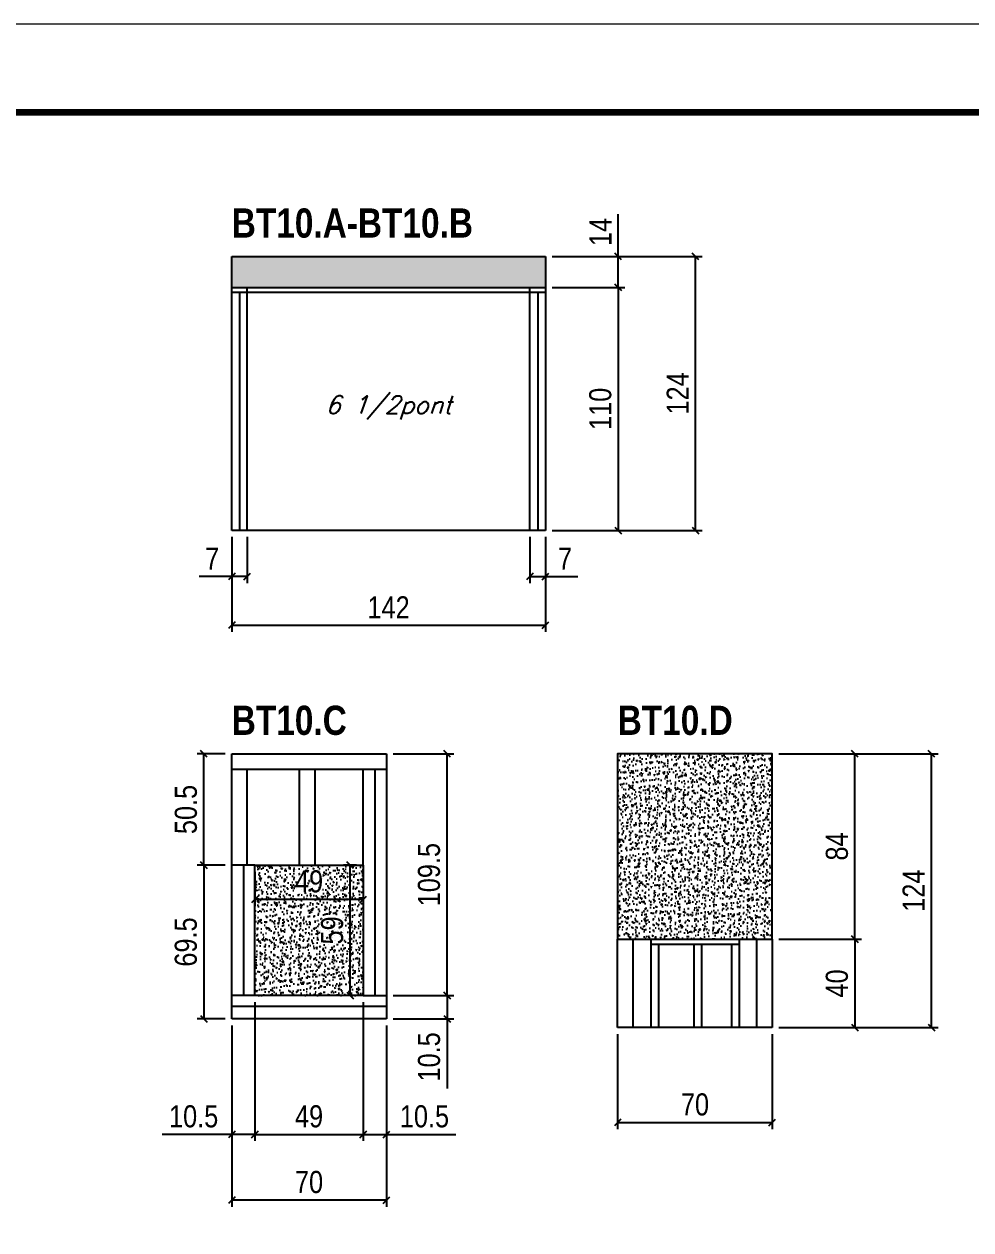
# Model space of a CAD drawing. Extents: x 13154 to 22413, y 1253 to 30260.
# Drawn here: x 16828 to 17256, y 20135 to 20681 of the extents above; entities that cross this region are included whole.
import ezdxf

# ---------------------------------------------------------------- set-up
doc = ezdxf.new("R2010")
doc.units = 0
doc.linetypes.add('DASHED', pattern=[0.75, 0.5, -0.25])
doc.linetypes.add('HIDDEN', pattern=[0.375, 0.25, -0.125])
for name, color, linetype in [('COTA', 241, 'Continuous'), ('NOMENCLATURA', 7, 'Continuous'), ('Painéis', 200, 'Continuous'), ('SARR_2.2x7', 40, 'Continuous'), ('SARR_3.5x7', 81, 'Continuous'), ('SARR_EDITAR', 141, 'Continuous'), ('texto', 7, 'Continuous')]:
    doc.layers.add(name, color=color, linetype=linetype)
doc.layers.add('Folhas', color=255, linetype='Continuous', lineweight=9)
doc.layers.add('SARRAFO DE PRESSAO', color=251, linetype='DASHED', lineweight=9)
doc.styles.add('COTA TECNICA', font='techl___.ttf', dxfattribs={"height": 10})
doc.styles.add('Romans', font='romans.shx')
doc.styles.add('TECNICA', font='techb___.ttf', dxfattribs={"height": 10})
doc.dimstyles.new('PAINEL', dxfattribs={"dimtxt": 10, "dimasz": 3, "dimexe": 3, "dimexo": 3, "dimgap": 3, "dimtad": 1, "dimdec": 1, "dimzin": 12, "dimdsep": 46, "dimtxsty": 'COTA TECNICA', "dimblk1": 'OBLIQUE', "dimblk2": 'OBLIQUE', "dimsah": 1, "dimcen": 0.9, "dimclrd": 4, "dimclre": 4, "dimclrt": 240, "dimadec": 1, "dimazin": 3, "dimtfac": 1, "dimtdec": 1, "dimtmove": 0, "dimatfit": 3, "dimfxl": 1, "dimtolj": 1, "dimtzin": 12, "dimarcsym": 0})
pattern_1 = [(50, (23.2647, 0), (5.4655401, -0.4781726), [0.5715, -6.2865]), (355, (23.2647, 0), (-1.0573026, 5.7317054), [0.4572, -5.0292175]), (100.451445, (23.72, -0.04), (4.4082374, 5.2535326), [0.4857003, -5.3427073]), (46.1842, (23.2647, 1.524), (8.1323712, -1.2612698), [0.85725, -9.42975]), (96.635558, (23.942, 1.419), (7.122124, 7.4227837), [0.7285507, -8.0140682]), (351.18415, (23.265, 1.524), (7.122124, 7.4227837), [0.685799, -7.543792]), (21, (24.0267, 1.143), (4.54843174, -3.06795595), [0.5715, -6.2865]), (326, (24.0267, 1.143), (1.8540609, 5.525639), [0.4572, -5.0292]), (71.451445, (24.4057, 0.8873), (6.4024926, 2.4576831), [0.4857003, -5.3426981]), (37.5, (23.2647, 0), (0.0926581, 2.53665117), [0, -4.96824, 0, -5.1054, 0, -5.04825]), (7.5, (23.2647, 0), (2.00458988, 3.00541724), [0, -2.91084, 0, -4.85394, 0, -1.92405]), (327.5, (21.5654, 0), (4.06771786, -0.17186232), [0, -1.905, 0, -5.9436, 0, -7.8867]), (317.5, (20.8034, 0), (4.44387544, 0.76279473), [0, -2.4765, 0, -3.94716, 0, -5.6007])]

# ---------------------------------------------------------------- blocks, each defined once
blk = doc.blocks.new('9999999999')
at = {"layer": 'Folhas'}
blk.add_lwpolyline([(98138.98, 34190.21), (99623.98, 34190.21), (99623.98, 35240.21), (98138.98, 35240.21)], close=True, dxfattribs=at)
at = {"layer": 'Folhas', "color": 30, "const_width": 3}
blk.add_lwpolyline([(98213.98, 34230.21), (99583.98, 34230.21), (99583.98, 35200.21), (98213.98, 35200.21)], close=True, dxfattribs=at)
blk = doc.blocks.new('_Oblique')
at = {"color": 0, "linetype": 'ByBlock', "lineweight": -2}
blk.add_line((-0.5, -0.5), (0.5, 0.5), dxfattribs=at)
blk = doc.blocks.new('*D3332')
at = {"layer": 'COTA', "color": 4, "linetype": 'ByBlock', "lineweight": -2, "transparency": 16777216}
for p, q in [((16921.58, 20448.42), (16921.58, 20405.5)), ((17063.58, 20448.42), (17063.58, 20405.5)), ((16921.58, 20408.5), (17063.58, 20408.5))]:
    blk.add_line(p, q, dxfattribs=at)
at = {"layer": 'Defpoints', "color": 0, "linetype": 'ByBlock', "transparency": 16777216}
for p in [(16921.58, 20451.42), (17063.58, 20451.42), (17063.58, 20408.5)]:
    blk.add_point(p, dxfattribs=at)
at = {"layer": 'COTA', "color": 4, "linetype": 'ByBlock', "lineweight": -2, "transparency": 16777216, "xscale": 3, "yscale": 3, "zscale": 3, "rotation": 180}
blk.add_blockref('_Oblique', (16921.58, 20408.5), dxfattribs=at)
at = {"layer": 'COTA', "color": 4, "linetype": 'ByBlock', "lineweight": -2, "transparency": 16777216, "xscale": 3, "yscale": 3, "zscale": 3}
blk.add_blockref('_Oblique', (17063.58, 20408.5), dxfattribs=at)
at = {"layer": 'COTA', "color": 240, "linetype": 'ByBlock', "transparency": 16777216, "insert": (16992.58, 20416.57), "char_height": 10, "attachment_point": 5, "style": 'COTA TECNICA'}
blk.add_mtext('\\A1;142', dxfattribs=at)
blk = doc.blocks.new('*D3333')
at = {"layer": 'COTA', "color": 4, "linetype": 'ByBlock', "lineweight": -2, "transparency": 16777216}
for p, q in [((17066.58, 20561.42), (17099.56, 20561.42)), ((17096.56, 20561.42), (17096.56, 20451.42)), ((17066.58, 20451.42), (17099.56, 20451.42))]:
    blk.add_line(p, q, dxfattribs=at)
at = {"layer": 'Defpoints', "color": 0, "linetype": 'ByBlock', "transparency": 16777216}
for p in [(17063.58, 20561.42), (17063.58, 20451.42), (17096.56, 20451.42)]:
    blk.add_point(p, dxfattribs=at)
at = {"layer": 'COTA', "color": 4, "linetype": 'ByBlock', "lineweight": -2, "transparency": 16777216, "xscale": 3, "yscale": 3, "zscale": 3}
for p, rotation in [((17096.56, 20561.42), 90), ((17096.56, 20451.42), 270)]:
    blk.add_blockref('_Oblique', p, dxfattribs=dict(at, rotation=rotation))
at = {"layer": 'COTA', "color": 240, "linetype": 'ByBlock', "transparency": 16777216, "insert": (17088.46, 20506.42), "char_height": 10, "attachment_point": 5, "rotation": 90, "style": 'COTA TECNICA'}
blk.add_mtext('\\A1;110', dxfattribs=at)
blk = doc.blocks.new('*D3330')
at = {"layer": 'COTA', "color": 4, "linetype": 'ByBlock', "lineweight": -2, "transparency": 16777216}
for p, q in [((16921.58, 20448.42), (16921.58, 20427.52)), ((16928.58, 20448.42), (16928.58, 20427.52)), ((16921.58, 20430.52), (16906.85, 20430.52)), ((16928.58, 20430.52), (16921.58, 20430.52))]:
    blk.add_line(p, q, dxfattribs=at)
at = {"layer": 'Defpoints', "color": 0, "linetype": 'ByBlock', "transparency": 16777216}
for p in [(16921.58, 20451.42), (16928.58, 20451.42), (16921.58, 20430.52)]:
    blk.add_point(p, dxfattribs=at)
at = {"layer": 'COTA', "color": 4, "linetype": 'ByBlock', "lineweight": -2, "transparency": 16777216, "xscale": 3, "yscale": 3, "zscale": 3, "rotation": 180}
blk.add_blockref('_Oblique', (16921.58, 20430.52), dxfattribs=at)
at = {"layer": 'COTA', "color": 4, "linetype": 'ByBlock', "lineweight": -2, "transparency": 16777216, "xscale": 3, "yscale": 3, "zscale": 3}
blk.add_blockref('_Oblique', (16928.58, 20430.52), dxfattribs=at)
at = {"layer": 'COTA', "color": 240, "linetype": 'ByBlock', "transparency": 16777216, "insert": (16912.72, 20438.59), "char_height": 10, "attachment_point": 5, "style": 'COTA TECNICA'}
blk.add_mtext('\\A1;7', dxfattribs=at)
blk = doc.blocks.new('*D3329')
at = {"layer": 'COTA', "color": 4, "linetype": 'ByBlock', "lineweight": -2, "transparency": 16777216}
for p, q in [((17056.58, 20448.42), (17056.58, 20427.52)), ((17063.58, 20448.42), (17063.58, 20427.52)), ((17056.58, 20430.52), (17063.58, 20430.52)), ((17063.58, 20430.52), (17078.32, 20430.52))]:
    blk.add_line(p, q, dxfattribs=at)
at = {"layer": 'Defpoints', "color": 0, "linetype": 'ByBlock', "transparency": 16777216}
for p in [(17056.58, 20451.42), (17063.58, 20451.42), (17063.58, 20430.52)]:
    blk.add_point(p, dxfattribs=at)
at = {"layer": 'COTA', "color": 4, "linetype": 'ByBlock', "lineweight": -2, "transparency": 16777216, "xscale": 3, "yscale": 3, "zscale": 3, "rotation": 180}
blk.add_blockref('_Oblique', (17056.58, 20430.52), dxfattribs=at)
at = {"layer": 'COTA', "color": 4, "linetype": 'ByBlock', "lineweight": -2, "transparency": 16777216, "xscale": 3, "yscale": 3, "zscale": 3}
blk.add_blockref('_Oblique', (17063.58, 20430.52), dxfattribs=at)
at = {"layer": 'COTA', "color": 240, "linetype": 'ByBlock', "transparency": 16777216, "insert": (17072.45, 20438.59), "char_height": 10, "attachment_point": 5, "style": 'COTA TECNICA'}
blk.add_mtext('\\A1;7', dxfattribs=at)
blk = doc.blocks.new('*D3334')
at = {"layer": 'COTA', "color": 4, "lineweight": -2, "transparency": 16777216}
for p, q in [((17096.56, 20575.42), (17096.56, 20594.54)), ((17066.58, 20575.42), (17099.56, 20575.42)), ((17096.56, 20561.42), (17096.56, 20575.42)), ((17066.58, 20561.42), (17099.56, 20561.42))]:
    blk.add_line(p, q, dxfattribs=at)
at = {"layer": 'Defpoints', "color": 0, "transparency": 16777216}
for p in [(17063.58, 20575.42), (17096.56, 20575.42), (17063.58, 20561.42)]:
    blk.add_point(p, dxfattribs=at)
at = {"layer": 'COTA', "color": 4, "lineweight": -2, "transparency": 16777216, "xscale": 3, "yscale": 3, "zscale": 3}
for p, rotation in [((17096.56, 20575.42), 90), ((17096.56, 20561.42), 270)]:
    blk.add_blockref('_Oblique', p, dxfattribs=dict(at, rotation=rotation))
at = {"layer": 'COTA', "color": 240, "transparency": 16777216, "insert": (17088.49, 20586.48), "char_height": 10, "attachment_point": 5, "rotation": 90, "style": 'COTA TECNICA'}
blk.add_mtext('\\A1;14', dxfattribs=at)
blk = doc.blocks.new('*D3335')
at = {"layer": 'COTA', "color": 4, "lineweight": -2, "transparency": 16777216}
for p, q in [((17066.58, 20575.42), (17134.53, 20575.42)), ((17131.53, 20451.42), (17131.53, 20575.42)), ((17066.58, 20451.42), (17134.53, 20451.42))]:
    blk.add_line(p, q, dxfattribs=at)
at = {"layer": 'Defpoints', "color": 0, "transparency": 16777216}
for p in [(17063.58, 20575.42), (17131.53, 20575.42), (17063.58, 20451.42)]:
    blk.add_point(p, dxfattribs=at)
at = {"layer": 'COTA', "color": 4, "lineweight": -2, "transparency": 16777216, "xscale": 3, "yscale": 3, "zscale": 3}
for p, rotation in [((17131.53, 20575.42), 90), ((17131.53, 20451.42), 270)]:
    blk.add_blockref('_Oblique', p, dxfattribs=dict(at, rotation=rotation))
at = {"layer": 'COTA', "color": 240, "transparency": 16777216, "insert": (17123.46, 20513.42), "char_height": 10, "attachment_point": 5, "rotation": 90, "style": 'COTA TECNICA'}
blk.add_mtext('\\A1;124', dxfattribs=at)
blk = doc.blocks.new('*D3337')
at = {"layer": 'COTA', "color": 4, "lineweight": -2, "transparency": 16777216}
for p, q in [((16994.58, 20350.33), (17022.05, 20350.33)), ((17019.05, 20240.83), (17019.05, 20350.33)), ((16994.58, 20240.83), (17022.05, 20240.83))]:
    blk.add_line(p, q, dxfattribs=at)
at = {"layer": 'Defpoints', "color": 0, "transparency": 16777216}
for p in [(16991.58, 20350.33), (17019.05, 20350.33), (16991.58, 20240.83)]:
    blk.add_point(p, dxfattribs=at)
at = {"layer": 'COTA', "color": 4, "lineweight": -2, "transparency": 16777216, "xscale": 3, "yscale": 3, "zscale": 3}
for p, rotation in [((17019.05, 20350.33), 90), ((17019.05, 20240.83), 270)]:
    blk.add_blockref('_Oblique', p, dxfattribs=dict(at, rotation=rotation))
at = {"layer": 'COTA', "color": 240, "transparency": 16777216, "insert": (17010.91, 20295.58), "char_height": 10, "attachment_point": 5, "rotation": 90, "style": 'COTA TECNICA'}
blk.add_mtext('\\A1;109.5', dxfattribs=at)
blk = doc.blocks.new('*D3338')
at = {"layer": 'COTA', "color": 4, "lineweight": -2, "transparency": 16777216}
for p, q in [((16918.58, 20299.83), (16905.98, 20299.83)), ((16908.98, 20299.83), (16908.98, 20230.33)), ((16918.58, 20230.33), (16905.98, 20230.33))]:
    blk.add_line(p, q, dxfattribs=at)
at = {"layer": 'Defpoints', "color": 0, "transparency": 16777216}
for p in [(16921.58, 20299.83), (16908.98, 20230.33), (16921.58, 20230.33)]:
    blk.add_point(p, dxfattribs=at)
at = {"layer": 'COTA', "color": 4, "lineweight": -2, "transparency": 16777216, "xscale": 3, "yscale": 3, "zscale": 3}
for p, rotation in [((16908.98, 20299.83), 90), ((16908.98, 20230.33), 270)]:
    blk.add_blockref('_Oblique', p, dxfattribs=dict(at, rotation=rotation))
at = {"layer": 'COTA', "color": 240, "transparency": 16777216, "insert": (16900.84, 20265.08), "char_height": 10, "attachment_point": 5, "rotation": 90, "style": 'COTA TECNICA'}
blk.add_mtext('\\A1;69.5', dxfattribs=at)
blk = doc.blocks.new('*D3339')
at = {"layer": 'COTA', "color": 4, "lineweight": -2, "transparency": 16777216}
for p, q in [((16994.58, 20240.83), (17022.05, 20240.83)), ((17019.05, 20240.83), (17019.05, 20230.33)), ((16994.58, 20230.33), (17022.05, 20230.33)), ((17019.05, 20230.33), (17019.05, 20198.84))]:
    blk.add_line(p, q, dxfattribs=at)
at = {"layer": 'Defpoints', "color": 0, "transparency": 16777216}
for p in [(16991.58, 20240.83), (16991.58, 20230.33), (17019.05, 20230.33)]:
    blk.add_point(p, dxfattribs=at)
at = {"layer": 'COTA', "color": 4, "lineweight": -2, "transparency": 16777216, "xscale": 3, "yscale": 3, "zscale": 3}
for p, rotation in [((17019.05, 20240.83), 90), ((17019.05, 20230.33), 270)]:
    blk.add_blockref('_Oblique', p, dxfattribs=dict(at, rotation=rotation))
at = {"layer": 'COTA', "color": 240, "transparency": 16777216, "insert": (17010.94, 20213.08), "char_height": 10, "attachment_point": 5, "rotation": 90, "style": 'COTA TECNICA'}
blk.add_mtext('\\A1;10.5', dxfattribs=at)
blk = doc.blocks.new('*D3340')
at = {"layer": 'COTA', "color": 4, "lineweight": -2, "transparency": 16777216}
for p, q in [((16918.58, 20350.33), (16905.98, 20350.33)), ((16908.98, 20299.83), (16908.98, 20350.33)), ((16918.58, 20299.83), (16905.98, 20299.83))]:
    blk.add_line(p, q, dxfattribs=at)
at = {"layer": 'Defpoints', "color": 0, "transparency": 16777216}
for p in [(16908.98, 20350.33), (16921.58, 20350.33), (16921.58, 20299.83)]:
    blk.add_point(p, dxfattribs=at)
at = {"layer": 'COTA', "color": 4, "lineweight": -2, "transparency": 16777216, "xscale": 3, "yscale": 3, "zscale": 3}
for p, rotation in [((16908.98, 20350.33), 90), ((16908.98, 20299.83), 270)]:
    blk.add_blockref('_Oblique', p, dxfattribs=dict(at, rotation=rotation))
at = {"layer": 'COTA', "color": 240, "transparency": 16777216, "insert": (16900.87, 20325.08), "char_height": 10, "attachment_point": 5, "rotation": 90, "style": 'COTA TECNICA'}
blk.add_mtext('\\A1;50.5', dxfattribs=at)
blk = doc.blocks.new('*D3341')
at = {"layer": 'COTA', "color": 4, "lineweight": -2, "transparency": 16777216}
for p, q in [((16921.58, 20227.33), (16921.58, 20145.28)), ((16991.58, 20227.33), (16991.58, 20145.28)), ((16991.58, 20148.28), (16921.58, 20148.28))]:
    blk.add_line(p, q, dxfattribs=at)
at = {"layer": 'Defpoints', "color": 0, "transparency": 16777216}
for p in [(16921.58, 20230.33), (16991.58, 20230.33), (16921.58, 20148.28)]:
    blk.add_point(p, dxfattribs=at)
at = {"layer": 'COTA', "color": 4, "lineweight": -2, "transparency": 16777216, "xscale": 3, "yscale": 3, "zscale": 3, "rotation": 180}
blk.add_blockref('_Oblique', (16921.58, 20148.28), dxfattribs=at)
at = {"layer": 'COTA', "color": 4, "lineweight": -2, "transparency": 16777216, "xscale": 3, "yscale": 3, "zscale": 3}
blk.add_blockref('_Oblique', (16991.58, 20148.28), dxfattribs=at)
at = {"layer": 'COTA', "color": 240, "transparency": 16777216, "insert": (16956.58, 20156.38), "char_height": 10, "attachment_point": 5, "style": 'COTA TECNICA'}
blk.add_mtext('\\A1;70', dxfattribs=at)
blk = doc.blocks.new('*D3342')
at = {"layer": 'COTA', "color": 4, "lineweight": -2, "transparency": 16777216}
for p, q in [((16932.08, 20296.83), (16932.08, 20281.38)), ((16981.08, 20296.83), (16981.08, 20281.38)), ((16981.08, 20284.38), (16932.08, 20284.38))]:
    blk.add_line(p, q, dxfattribs=at)
at = {"layer": 'Defpoints', "color": 0, "transparency": 16777216}
for p in [(16932.08, 20299.83), (16981.08, 20299.83), (16932.08, 20284.38)]:
    blk.add_point(p, dxfattribs=at)
at = {"layer": 'COTA', "color": 4, "lineweight": -2, "transparency": 16777216, "xscale": 3, "yscale": 3, "zscale": 3, "rotation": 180}
blk.add_blockref('_Oblique', (16932.08, 20284.38), dxfattribs=at)
at = {"layer": 'COTA', "color": 4, "lineweight": -2, "transparency": 16777216, "xscale": 3, "yscale": 3, "zscale": 3}
blk.add_blockref('_Oblique', (16981.08, 20284.38), dxfattribs=at)
at = {"layer": 'COTA', "color": 240, "transparency": 16777216, "insert": (16956.58, 20292.48), "char_height": 10, "attachment_point": 5, "style": 'COTA TECNICA'}
blk.add_mtext('\\A1;49', dxfattribs=at)
blk = doc.blocks.new('*D3343')
at = {"layer": 'COTA', "color": 4, "lineweight": -2, "transparency": 16777216}
for p, q in [((16978.08, 20299.83), (16972.18, 20299.83)), ((16975.18, 20240.83), (16975.18, 20299.83)), ((16978.08, 20240.83), (16972.18, 20240.83))]:
    blk.add_line(p, q, dxfattribs=at)
at = {"layer": 'Defpoints', "color": 0, "transparency": 16777216}
for p in [(16975.18, 20299.83), (16981.08, 20299.83), (16981.08, 20240.83)]:
    blk.add_point(p, dxfattribs=at)
at = {"layer": 'COTA', "color": 4, "lineweight": -2, "transparency": 16777216, "xscale": 3, "yscale": 3, "zscale": 3}
for p, rotation in [((16975.18, 20299.83), 90), ((16975.18, 20240.83), 270)]:
    blk.add_blockref('_Oblique', p, dxfattribs=dict(at, rotation=rotation))
at = {"layer": 'COTA', "color": 240, "transparency": 16777216, "insert": (16967.04, 20270.33), "char_height": 10, "attachment_point": 5, "rotation": 90, "style": 'COTA TECNICA'}
blk.add_mtext('\\A1;59', dxfattribs=at)
blk = doc.blocks.new('*D3344')
at = {"layer": 'COTA', "color": 4, "lineweight": -2, "transparency": 16777216}
for p, q in [((16932.08, 20237.83), (16932.08, 20175.02)), ((16921.58, 20227.33), (16921.58, 20175.02)), ((16921.58, 20178.02), (16890.1, 20178.02)), ((16932.08, 20178.02), (16921.58, 20178.02))]:
    blk.add_line(p, q, dxfattribs=at)
at = {"layer": 'Defpoints', "color": 0, "transparency": 16777216}
for p in [(16932.08, 20240.83), (16921.58, 20230.33), (16921.58, 20178.02)]:
    blk.add_point(p, dxfattribs=at)
at = {"layer": 'COTA', "color": 4, "lineweight": -2, "transparency": 16777216, "xscale": 3, "yscale": 3, "zscale": 3, "rotation": 180}
blk.add_blockref('_Oblique', (16921.58, 20178.02), dxfattribs=at)
at = {"layer": 'COTA', "color": 4, "lineweight": -2, "transparency": 16777216, "xscale": 3, "yscale": 3, "zscale": 3}
blk.add_blockref('_Oblique', (16932.08, 20178.02), dxfattribs=at)
at = {"layer": 'COTA', "color": 240, "transparency": 16777216, "insert": (16904.34, 20186.12), "char_height": 10, "attachment_point": 5, "style": 'COTA TECNICA'}
blk.add_mtext('\\A1;10.5', dxfattribs=at)
blk = doc.blocks.new('*D3345')
at = {"layer": 'COTA', "color": 4, "lineweight": -2, "transparency": 16777216}
for p, q in [((16932.08, 20237.83), (16932.08, 20175.02)), ((16981.08, 20237.83), (16981.08, 20175.02)), ((16932.08, 20178.02), (16981.08, 20178.02))]:
    blk.add_line(p, q, dxfattribs=at)
at = {"layer": 'Defpoints', "color": 0, "transparency": 16777216}
for p in [(16932.08, 20240.83), (16981.08, 20240.83), (16981.08, 20178.02)]:
    blk.add_point(p, dxfattribs=at)
at = {"layer": 'COTA', "color": 4, "lineweight": -2, "transparency": 16777216, "xscale": 3, "yscale": 3, "zscale": 3, "rotation": 180}
blk.add_blockref('_Oblique', (16932.08, 20178.02), dxfattribs=at)
at = {"layer": 'COTA', "color": 4, "lineweight": -2, "transparency": 16777216, "xscale": 3, "yscale": 3, "zscale": 3}
blk.add_blockref('_Oblique', (16981.08, 20178.02), dxfattribs=at)
at = {"layer": 'COTA', "color": 240, "transparency": 16777216, "insert": (16956.58, 20186.12), "char_height": 10, "attachment_point": 5, "style": 'COTA TECNICA'}
blk.add_mtext('\\A1;49', dxfattribs=at)
blk = doc.blocks.new('*D3346')
at = {"layer": 'COTA', "color": 4, "lineweight": -2, "transparency": 16777216}
for p, q in [((16981.08, 20237.83), (16981.08, 20175.02)), ((16991.58, 20227.33), (16991.58, 20175.02)), ((16981.08, 20178.02), (16991.58, 20178.02)), ((16991.58, 20178.02), (17023.07, 20178.02))]:
    blk.add_line(p, q, dxfattribs=at)
at = {"layer": 'Defpoints', "color": 0, "transparency": 16777216}
for p in [(16981.08, 20240.83), (16991.58, 20230.33), (16991.58, 20178.02)]:
    blk.add_point(p, dxfattribs=at)
at = {"layer": 'COTA', "color": 4, "lineweight": -2, "transparency": 16777216, "xscale": 3, "yscale": 3, "zscale": 3, "rotation": 180}
blk.add_blockref('_Oblique', (16981.08, 20178.02), dxfattribs=at)
at = {"layer": 'COTA', "color": 4, "lineweight": -2, "transparency": 16777216, "xscale": 3, "yscale": 3, "zscale": 3}
blk.add_blockref('_Oblique', (16991.58, 20178.02), dxfattribs=at)
at = {"layer": 'COTA', "color": 240, "transparency": 16777216, "insert": (17008.83, 20186.12), "char_height": 10, "attachment_point": 5, "style": 'COTA TECNICA'}
blk.add_mtext('\\A1;10.5', dxfattribs=at)
blk = doc.blocks.new('*D3347')
at = {"layer": 'COTA', "color": 4, "linetype": 'ByBlock', "lineweight": -2, "transparency": 16777216}
for p, q in [((17096.28, 20223.33), (17096.28, 20180.4)), ((17166.28, 20223.33), (17166.28, 20180.4)), ((17096.28, 20183.4), (17166.28, 20183.4))]:
    blk.add_line(p, q, dxfattribs=at)
at = {"layer": 'Defpoints', "color": 0, "linetype": 'ByBlock', "transparency": 16777216}
for p in [(17096.28, 20226.33), (17166.28, 20226.33), (17166.28, 20183.4)]:
    blk.add_point(p, dxfattribs=at)
at = {"layer": 'COTA', "color": 4, "linetype": 'ByBlock', "lineweight": -2, "transparency": 16777216, "xscale": 3, "yscale": 3, "zscale": 3, "rotation": 180}
blk.add_blockref('_Oblique', (17096.28, 20183.4), dxfattribs=at)
at = {"layer": 'COTA', "color": 4, "linetype": 'ByBlock', "lineweight": -2, "transparency": 16777216, "xscale": 3, "yscale": 3, "zscale": 3}
blk.add_blockref('_Oblique', (17166.28, 20183.4), dxfattribs=at)
at = {"layer": 'COTA', "color": 240, "linetype": 'ByBlock', "transparency": 16777216, "insert": (17131.28, 20191.5), "char_height": 10, "attachment_point": 5, "style": 'COTA TECNICA'}
blk.add_mtext('\\A1;70', dxfattribs=at)
blk = doc.blocks.new('*D3348')
at = {"layer": 'COTA', "color": 4, "linetype": 'ByBlock', "lineweight": -2, "transparency": 16777216}
for p, q in [((17169.28, 20266.33), (17206.66, 20266.33)), ((17203.66, 20266.33), (17203.66, 20226.33)), ((17169.28, 20226.33), (17206.66, 20226.33))]:
    blk.add_line(p, q, dxfattribs=at)
at = {"layer": 'Defpoints', "color": 0, "linetype": 'ByBlock', "transparency": 16777216}
for p in [(17166.28, 20266.33), (17166.28, 20226.33), (17203.66, 20226.33)]:
    blk.add_point(p, dxfattribs=at)
at = {"layer": 'COTA', "color": 4, "linetype": 'ByBlock', "lineweight": -2, "transparency": 16777216, "xscale": 3, "yscale": 3, "zscale": 3}
for p, rotation in [((17203.66, 20266.33), 90), ((17203.66, 20226.33), 270)]:
    blk.add_blockref('_Oblique', p, dxfattribs=dict(at, rotation=rotation))
at = {"layer": 'COTA', "color": 240, "linetype": 'ByBlock', "transparency": 16777216, "insert": (17195.56, 20246.33), "char_height": 10, "attachment_point": 5, "rotation": 90, "style": 'COTA TECNICA'}
blk.add_mtext('\\A1;40', dxfattribs=at)
blk = doc.blocks.new('*D3350')
at = {"layer": 'COTA', "color": 4, "lineweight": -2, "transparency": 16777216}
for p, q in [((17169.28, 20350.33), (17206.66, 20350.33)), ((17203.66, 20266.33), (17203.66, 20350.33)), ((17169.28, 20266.33), (17206.66, 20266.33))]:
    blk.add_line(p, q, dxfattribs=at)
at = {"layer": 'Defpoints', "color": 0, "transparency": 16777216}
for p in [(17166.28, 20350.33), (17203.66, 20350.33), (17166.28, 20266.33)]:
    blk.add_point(p, dxfattribs=at)
at = {"layer": 'COTA', "color": 4, "lineweight": -2, "transparency": 16777216, "xscale": 3, "yscale": 3, "zscale": 3}
for p, rotation in [((17203.66, 20350.33), 90), ((17203.66, 20266.33), 270)]:
    blk.add_blockref('_Oblique', p, dxfattribs=dict(at, rotation=rotation))
at = {"layer": 'COTA', "color": 240, "transparency": 16777216, "insert": (17195.57, 20308.33), "char_height": 10, "attachment_point": 5, "rotation": 90, "style": 'COTA TECNICA'}
blk.add_mtext('\\A1;84', dxfattribs=at)
blk = doc.blocks.new('*D3351')
at = {"layer": 'COTA', "color": 4, "lineweight": -2, "transparency": 16777216}
for p, q in [((17169.28, 20350.33), (17241.33, 20350.33)), ((17238.33, 20226.33), (17238.33, 20350.33)), ((17169.28, 20226.33), (17241.33, 20226.33))]:
    blk.add_line(p, q, dxfattribs=at)
at = {"layer": 'Defpoints', "color": 0, "transparency": 16777216}
for p in [(17166.28, 20350.33), (17238.33, 20350.33), (17166.28, 20226.33)]:
    blk.add_point(p, dxfattribs=at)
at = {"layer": 'COTA', "color": 4, "lineweight": -2, "transparency": 16777216, "xscale": 3, "yscale": 3, "zscale": 3}
for p, rotation in [((17238.33, 20350.33), 90), ((17238.33, 20226.33), 270)]:
    blk.add_blockref('_Oblique', p, dxfattribs=dict(at, rotation=rotation))
at = {"layer": 'COTA', "color": 240, "transparency": 16777216, "insert": (17230.25, 20288.33), "char_height": 10, "attachment_point": 5, "rotation": 90, "style": 'COTA TECNICA'}
blk.add_mtext('\\A1;124', dxfattribs=at)

msp = doc.modelspace()

# ---------------------------------------------------------------- hatches: boundary and pattern name
at = {"layer": 'COTA'}
h = msp.add_hatch(dxfattribs=at)
h.set_pattern_fill('AR-CONC', color=256, scale=0.03)
h.set_pattern_definition(pattern_1)
h.paths.add_polyline_path([(17063.58, 20561.42), (17063.58, 20575.42), (16921.58, 20575.42), (16921.58, 20561.42)])
h = msp.add_hatch(dxfattribs=at)
h.set_pattern_fill('AR-CONC', color=256, scale=0.03)
h.set_pattern_definition([(50, (-167.422, -225.0985), (5.4655401, -0.4781726), [0.5715, -6.2865]), (355, (-167.422, -225.0985), (-1.0573026, 5.7317054), [0.4572, -5.0292175]), (100.451445, (-166.9667, -225.1384), (4.4082374, 5.2535326), [0.4857003, -5.3427073]), (46.1842, (-167.422, -223.5745), (8.1323712, -1.2612698), [0.85725, -9.42975]), (96.635558, (-166.7444, -223.68), (7.122124, 7.4227837), [0.7285507, -8.0140682]), (351.18415, (-167.422, -223.5745), (7.122124, 7.4227837), [0.685799, -7.543792]), (21, (-166.66, -223.9555), (4.54843174, -3.06795595), [0.5715, -6.2865]), (326, (-166.66, -223.9555), (1.8540609, 5.525639), [0.4572, -5.0292]), (71.451445, (-166.281, -224.211), (6.4024926, 2.4576831), [0.4857003, -5.3426981]), (37.5, (-167.4221, -225.0985), (0.0926581, 2.53665117), [0, -4.96824, 0, -5.1054, 0, -5.04825]), (7.5, (-167.422, -225.0985), (2.00458988, 3.00541724), [0, -2.91084, 0, -4.85394, 0, -1.92405]), (327.5, (-169.1214, -225.0985), (4.06771786, -0.17186232), [0, -1.905, 0, -5.9436, 0, -7.8867]), (317.5, (-169.8834, -225.0985), (4.44387544, 0.76279473), [0, -2.4765, 0, -3.94716, 0, -5.6007])])
h.paths.add_polyline_path([(17166.28, 20350.33), (17096.28, 20350.33), (17096.28, 20266.33), (17166.28, 20266.33)])
h = msp.add_hatch(dxfattribs=at)
h.set_pattern_fill('AR-CONC', color=256, scale=0.03)
h.set_pattern_definition(pattern_1)
h.paths.add_polyline_path([(16981.08, 20299.83), (16932.08, 20299.83), (16932.08, 20240.83), (16981.08, 20240.83)])

# ---------------------------------------------------------------- linework, layer by layer
for p, q in [((16921.58, 20561.42), (16921.58, 20575.42)), ((16921.58, 20575.42), (17063.58, 20575.42)), ((17063.58, 20575.42), (17063.58, 20561.42)), ((16981.08, 20299.83), (16981.08, 20343.33)), ((16932.08, 20240.83), (16921.58, 20240.83))]:
    msp.add_line(p, q, dxfattribs=at)
msp.add_lwpolyline([(17096.28, 20266.33), (17166.28, 20266.33), (17166.28, 20350.33), (17096.28, 20350.33)], close=True, dxfattribs=at)
at = {"layer": 'Painéis', "linetype": 'Continuous'}
for p, q in [((16921.58, 20451.42), (16921.58, 20561.42)), ((16921.58, 20561.42), (17063.58, 20561.42)), ((17063.58, 20561.42), (17063.58, 20451.42)), ((17063.58, 20451.42), (16921.58, 20451.42)), ((16921.58, 20350.33), (16991.58, 20350.33)), ((16921.58, 20230.33), (16921.58, 20350.33)), ((16991.58, 20350.33), (16991.58, 20230.33)), ((16932.08, 20299.83), (16921.58, 20299.83)), ((17096.28, 20226.33), (17096.28, 20266.33)), ((17096.28, 20266.33), (17166.28, 20266.33)), ((17166.28, 20266.33), (17166.28, 20226.33)), ((16981.08, 20240.83), (16991.58, 20240.83)), ((16991.58, 20230.33), (16921.58, 20230.33)), ((17166.28, 20226.33), (17096.28, 20226.33))]:
    msp.add_line(p, q, dxfattribs=at)
msp.add_lwpolyline([(16932.08, 20299.83), (16981.08, 20299.83), (16981.08, 20240.83), (16932.08, 20240.83)], close=True, dxfattribs=at)
at = {"layer": 'SARR_2.2x7', "linetype": 'HIDDEN'}
for p, q in [((16928.58, 20451.42), (16928.58, 20561.42)), ((17056.58, 20451.42), (17056.58, 20561.42))]:
    msp.add_line(p, q, dxfattribs=at)
at = {"layer": 'SARR_2.2x7', "linetype": 'Continuous'}
for p, q in [((16921.58, 20559.22), (17063.58, 20559.22)), ((16921.58, 20343.33), (16991.58, 20343.33)), ((16928.58, 20299.83), (16928.58, 20343.33)), ((16952.29, 20299.83), (16952.29, 20343.33)), ((16959.29, 20299.83), (16959.29, 20343.33)), ((17103.28, 20226.33), (17103.28, 20266.33)), ((17159.28, 20226.33), (17159.28, 20266.33)), ((17111.28, 20264.13), (17151.28, 20264.13))]:
    msp.add_line(p, q, dxfattribs=at)
at = {"layer": 'SARR_3.5x7'}
for p, q in [((16925.08, 20559.22), (16925.08, 20451.42)), ((17060.08, 20559.22), (17060.08, 20451.42)), ((17111.28, 20266.33), (17111.28, 20226.33)), ((17151.28, 20266.33), (17151.28, 20226.33)), ((17114.78, 20264.13), (17114.78, 20226.33)), ((17130.71, 20264.13), (17130.71, 20226.33)), ((17134.21, 20264.13), (17134.21, 20226.33)), ((17147.78, 20264.13), (17147.78, 20226.33))]:
    msp.add_line(p, q, dxfattribs=at)
at = {"layer": 'SARR_EDITAR', "linetype": 'Continuous'}
for p, q in [((16986.58, 20240.83), (16986.58, 20343.33)), ((16927.08, 20240.83), (16927.08, 20299.83)), ((16991.58, 20235.83), (16921.58, 20235.83))]:
    msp.add_line(p, q, dxfattribs=at)

# ---------------------------------------------------------------- block references
at = {"layer": 'SARRAFO DE PRESSAO', "color": 6, "linetype": 'ByBlock'}
msp.add_blockref('9999999999', (-81814.6, -14559.63), dxfattribs=at)

# ---------------------------------------------------------------- texts
at = {"layer": 'NOMENCLATURA', "style": 'TECNICA'}
for s, p in [('BT10.A-BT10.B', (16921.58, 20583.94)), ('BT10.C', (16921.58, 20358.85)), ('BT10.D', (17096.28, 20358.85))]:
    msp.add_text(s, height=13.2, dxfattribs=at).set_placement(p)
at = {"layer": 'texto', "color": 2, "insert": (16992.58, 20506.92), "char_height": 8, "attachment_point": 5, "style": 'Romans'}
msp.add_mtext('{\\Q19;\\C256;6 1/2pont}', dxfattribs=at)

# ---------------------------------------------------------------- dimensions: what is measured, and where the dimension line sits
at = {"layer": 'COTA'}
for base, p1, p2, picture, middle in [((17096.56, 20575.42), (17063.58, 20561.42), (17063.58, 20575.42), '*D3334', (17088.49, 20586.48)), ((17131.53, 20575.42), (17063.58, 20451.42), (17063.58, 20575.42), '*D3335', (17123.46, 20513.42)), ((16908.98, 20350.33), (16921.58, 20299.83), (16921.58, 20350.33), '*D3340', (16900.87, 20325.08)), ((17019.05, 20350.33), (16991.58, 20240.83), (16991.58, 20350.33), '*D3337', (17010.91, 20295.58)), ((17203.66, 20350.33), (17166.28, 20266.33), (17166.28, 20350.33), '*D3350', (17195.57, 20308.33)), ((17238.33, 20350.33), (17166.28, 20226.33), (17166.28, 20350.33), '*D3351', (17230.25, 20288.33)), ((16908.98, 20230.33), (16921.58, 20299.83), (16921.58, 20230.33), '*D3338', (16900.84, 20265.08)), ((16975.18, 20299.83), (16981.08, 20240.83), (16981.08, 20299.83), '*D3343', (16967.04, 20270.33)), ((17019.05, 20230.33), (16991.58, 20240.83), (16991.58, 20230.33), '*D3339', (17010.94, 20213.08))]:
    dim = msp.add_linear_dim(base=base, p1=p1, p2=p2, angle=90, dimstyle='PAINEL', dxfattribs=at)
    dim.commit()
    dim.dimension.update_dxf_attribs({"geometry": picture, "text_midpoint": middle})
at = {"layer": 'COTA', "linetype": 'ByBlock'}
for base, p1, p2, angle, picture, middle in [((17096.56, 20451.42), (17063.58, 20561.42), (17063.58, 20451.42), 90, '*D3333', (17088.46, 20506.42)), ((17063.58, 20408.5), (16921.58, 20451.42), (17063.58, 20451.42), 180, '*D3332', (16992.58, 20416.57)), ((17063.58, 20430.52), (17056.58, 20451.42), (17063.58, 20451.42), 180, '*D3329', (17072.45, 20438.59)), ((17203.66, 20226.33), (17166.28, 20266.33), (17166.28, 20226.33), 90, '*D3348', (17195.56, 20246.33)), ((17166.28, 20183.4), (17096.28, 20226.33), (17166.28, 20226.33), 180, '*D3347', (17131.28, 20191.5))]:
    dim = msp.add_linear_dim(base=base, p1=p1, p2=p2, angle=angle, dimstyle='PAINEL', dxfattribs=at)
    dim.commit()
    dim.dimension.update_dxf_attribs({"geometry": picture, "text_midpoint": middle})
dim = msp.add_linear_dim(base=(16921.58, 20430.52), p1=(16928.58, 20451.42), p2=(16921.58, 20451.42), dimstyle='PAINEL', dxfattribs=at)
dim.commit()
dim.dimension.update_dxf_attribs({"geometry": '*D3330', "text_midpoint": (16912.72, 20438.59)})
at = {"layer": 'COTA'}
for base, p1, p2, picture, middle in [((16932.08, 20284.38), (16981.08, 20299.83), (16932.08, 20299.83), '*D3342', (16956.58, 20292.48)), ((16921.58, 20178.02), (16932.08, 20240.83), (16921.58, 20230.33), '*D3344', (16904.34, 20186.12)), ((16981.08, 20178.02), (16932.08, 20240.83), (16981.08, 20240.83), '*D3345', (16956.58, 20186.12)), ((16991.58, 20178.02), (16981.08, 20240.83), (16991.58, 20230.33), '*D3346', (17008.83, 20186.12)), ((16921.58, 20148.28), (16991.58, 20230.33), (16921.58, 20230.33), '*D3341', (16956.58, 20156.38))]:
    dim = msp.add_linear_dim(base=base, p1=p1, p2=p2, dimstyle='PAINEL', dxfattribs=at)
    dim.commit()
    dim.dimension.update_dxf_attribs({"geometry": picture, "text_midpoint": middle})

doc.saveas('drawing.dxf')
